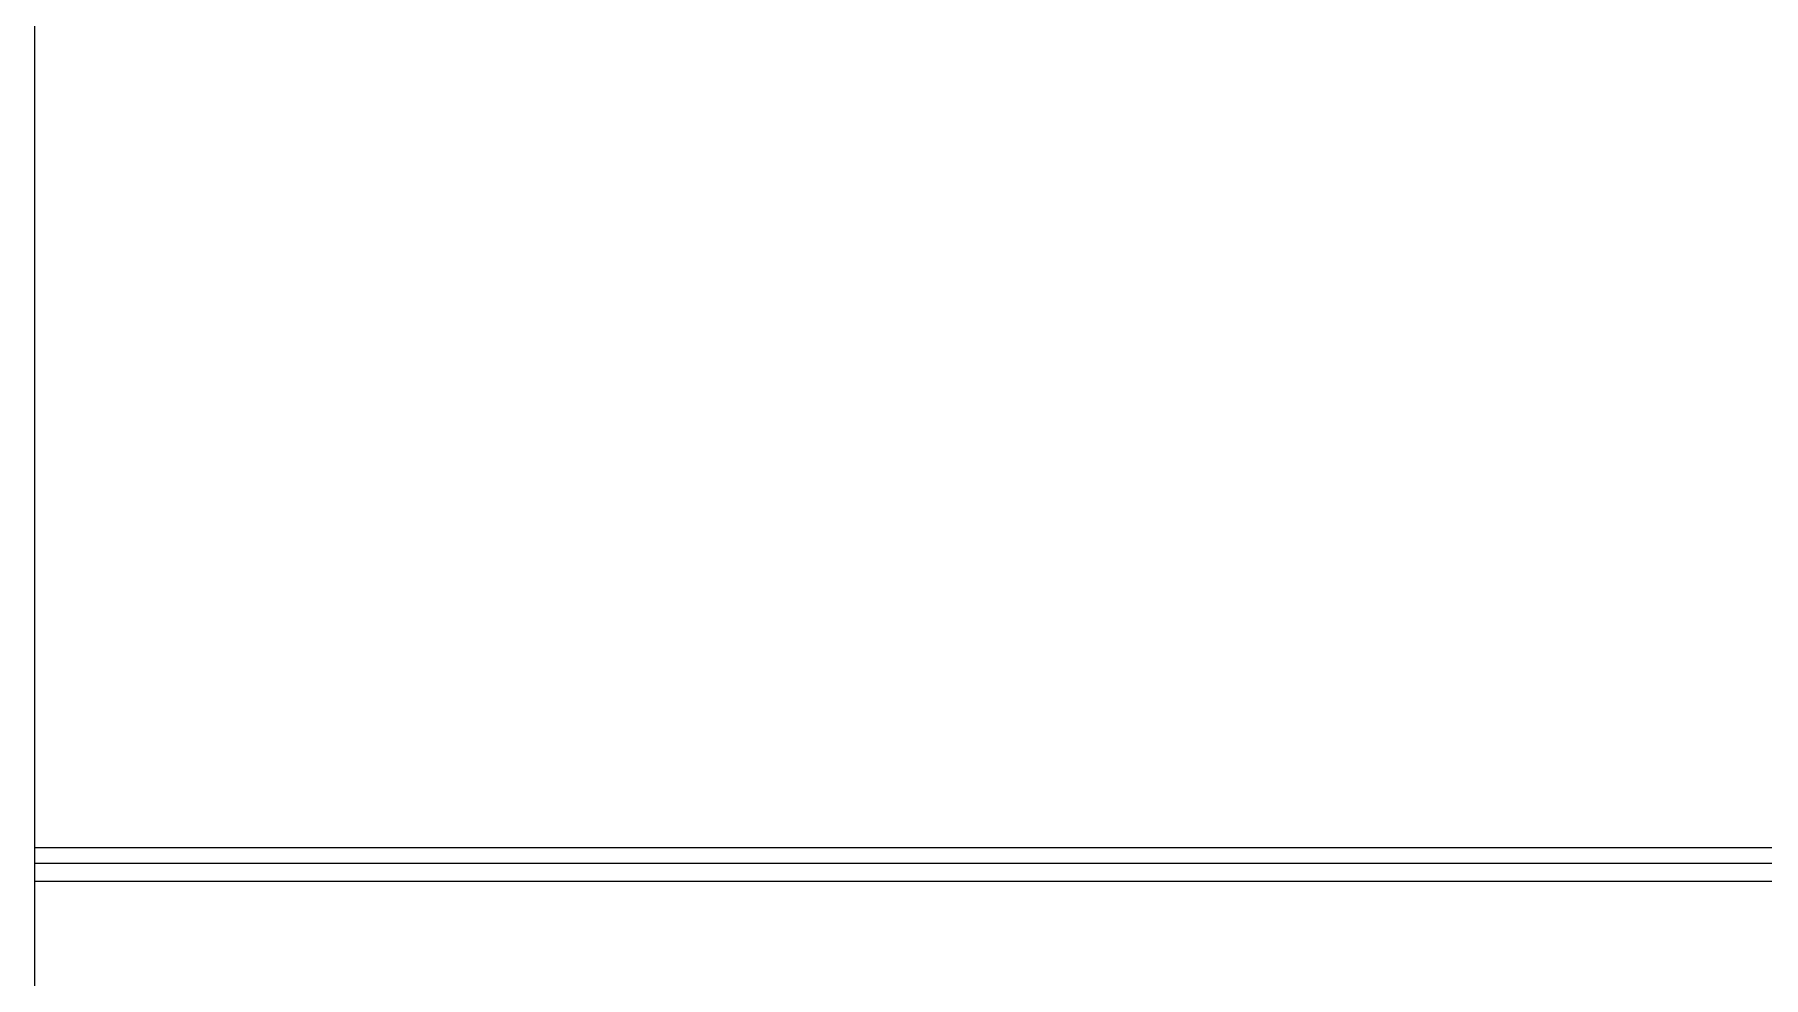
# Model space of a CAD drawing. Header units: metres. Extents: x 14 to 2416, y -346 to 476.
# Drawn here: x 42.702 to 43.455, y -71.843 to -71.432 of the extents above; entities that cross this region are included whole.
import ezdxf

# ---------------------------------------------------------------- set-up
doc = ezdxf.new("R2010")
doc.units = ezdxf.units.M
doc.linetypes.add('0', pattern=[0])
doc.layers.get('0').update_dxf_attribs({"linetype": '0', "lineweight": 20})
for name, color, linetype, lineweight in [('A-ANNO-TEXT', 20, 'Continuous', 13), ('A-WALL', 250, 'Continuous', 20), ('baños', 251, 'Continuous', 0)]:
    doc.layers.add(name, color=color, linetype=linetype, lineweight=lineweight)

# ---------------------------------------------------------------- blocks, each defined once
blk = doc.blocks.new('PL BASE 1N NASAS 09')
at = {"layer": 'A-WALL'}
blk.add_line((-107.68107, -35.51972), (-107.68107, -38.92972), dxfattribs=at)
at = {"layer": 'baños'}
blk.add_line((-105.88151, -36.41016), (-107.68107, -36.41016), dxfattribs=at)
blk.add_lwpolyline([(-107.68107, -36.42472), (-106.7811, -36.42472), (-106.7811, -36.41696), (-107.68107, -36.41696)], close=True, dxfattribs=at)
blk = doc.blocks.new('PL MUEBLES 1N NASAS 09')
at = {"layer": 'baños'}
blk.add_blockref('PL BASE 1N NASAS 09', (162.26154, 88.20329), dxfattribs=at)
blk = doc.blocks.new('A$Cbef68299')
blk.add_blockref('PL MUEBLES 1N NASAS 09', (-30.76586, -32.0535))
blk = doc.blocks.new('A$Cc5be7df0')
at = {"layer": 'A-ANNO-TEXT'}
blk.add_blockref('A$Cbef68299', (4.14926, 17.33699), dxfattribs=at)

msp = doc.modelspace()

# ---------------------------------------------------------------- block references
at = {"layer": 'A-ANNO-TEXT'}
msp.add_blockref('A$Cc5be7df0', (14.73768, -108.86317), dxfattribs=at)

doc.saveas('drawing.dxf')
